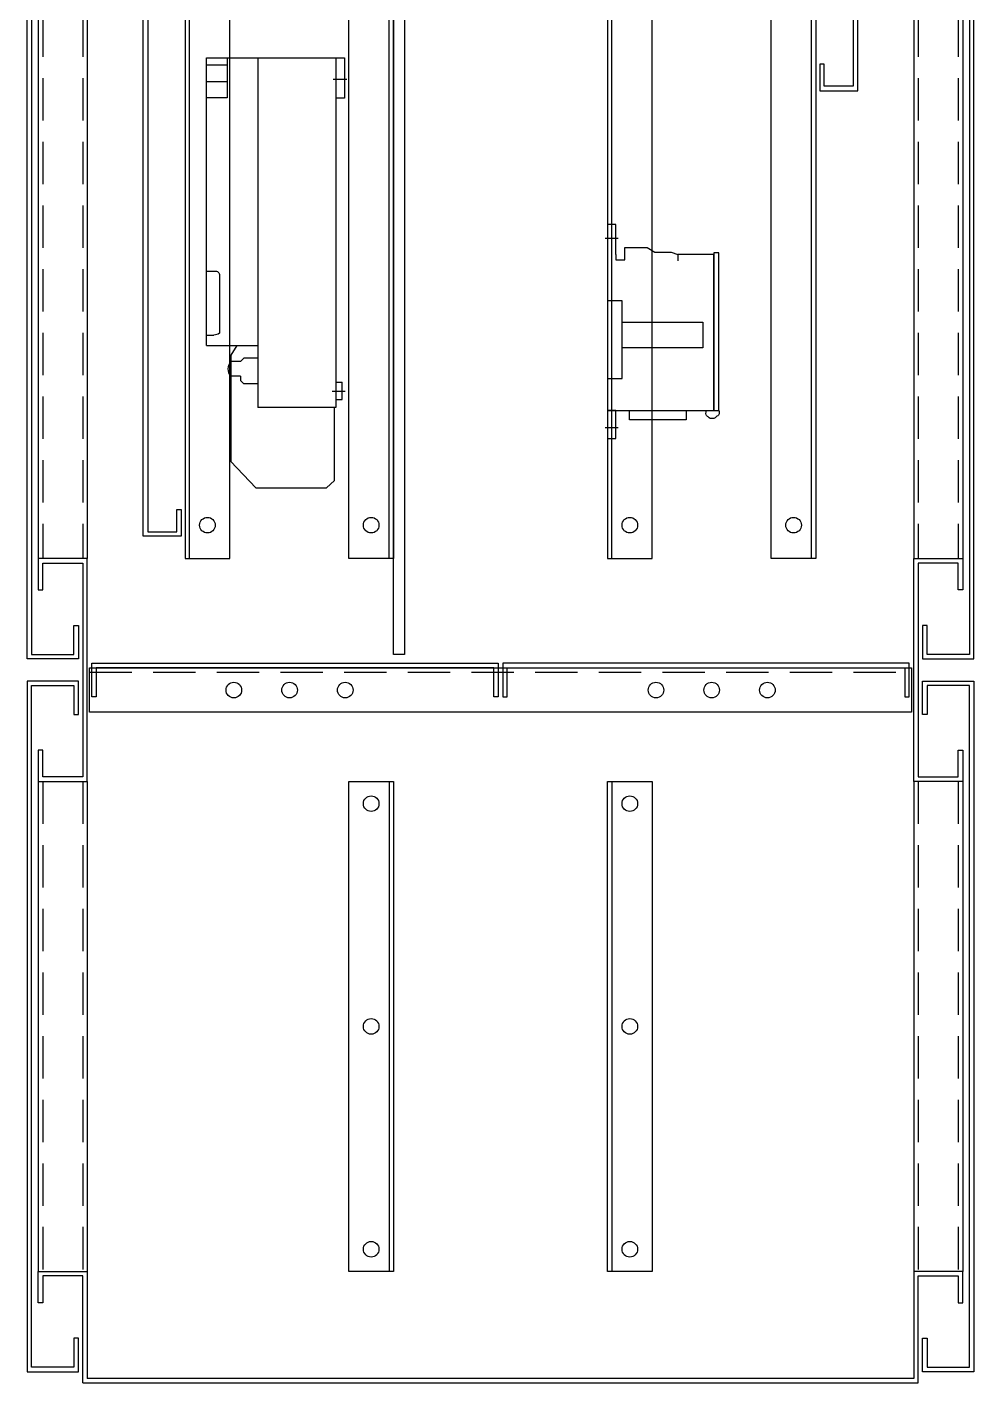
# Model space of a CAD drawing. Header units: millimetres. Extents: x -33730 to 17150, y -76829 to -27437.
# Drawn here: x -1977 to -1552, y -42210 to -41601 of the extents above; entities that cross this region are included whole.
import ezdxf

# ---------------------------------------------------------------- set-up
doc = ezdxf.new("R2010")
doc.units = ezdxf.units.MM
doc.header["$LTSCALE"] = 3
doc.linetypes.add('ACAD_ISO04W100', pattern=[30, 24, -3, 0, -3])
doc.linetypes.add('HIDDEN', pattern=[9.525, 6.35, -3.175])
for name, color, linetype in [('@.VISIBLE', 7, 'Continuous'), ('centerline', 6, 'ACAD_ISO04W100'), ('dim', 7, 'Continuous'), ('equipments', 2, 'Continuous')]:
    doc.layers.add(name, color=color, linetype=linetype)

# ---------------------------------------------------------------- blocks, each defined once
blk = doc.blocks.new('A$C738e0ed5')
at = {"color": 5, "ltscale": 20}
for p, q in [((0, 89.91), (5.71, 89.91)), ((0, 4.91), (5.71, 4.91))]:
    blk.add_line(p, q, dxfattribs=at)
at = {"ltscale": 20}
for points in [[(4.75, 82.62), (4.75, 96), (1, 96), (1, 82.62)], [(4.75, 82.62), (4.75, 80.21), (8.81, 80.21), (8.81, 85.79), (18.8, 85.79), (22.28, 83.68), (29.54, 83.68), (32.52, 82.62), (32.52, 79.71)], [(1, 82.62), (1, 82.62), (1, 12.62), (48.64, 12.62), (48.64, 82.62), (32.52, 82.62)]]:
    blk.add_lwpolyline(points, dxfattribs=at)
for points in [[(51, 83.4), (48.64, 83.4), (48.64, 12.62), (51, 12.62)], [(1, 26.86), (7.53, 26.86), (7.53, 61.77), (1, 61.77)], [(43.8, 40.68), (7.53, 40.68), (7.53, 52.23), (43.8, 52.23)], [(1, 0), (4.71, 0), (4.71, 12.62), (1, 12.62)], [(10.92, 12.62), (36.24, 12.62), (36.24, 8.45), (10.92, 8.45)]]:
    blk.add_lwpolyline(points, close=True, dxfattribs=at)
blk.add_spline([(51, 12.62), (51, 10.75), (49.76, 9.73), (48.76, 8.96), (47.95, 8.96), (47.03, 8.96), (46.14, 9.69), (45.22, 10.57), (45.22, 11.86), (45.22, 12.62)], degree=3, dxfattribs=at)
blk = doc.blocks.new('CE-38 Side')
at = {"layer": 'centerline'}
for p, q in [((-1.04, -9.79), (5.06, -9.79)), ((-0.37, -149.79), (5.55, -149.79))]:
    blk.add_line(p, q, dxfattribs=at)
at = {"layer": 'equipments'}
for p, q in [((0, 0), (0, -18.12)), ((62, 0), (0, 0)), ((3.87, 0), (3.87, -157)), ((38.73, -157), (38.73, 0)), ((52.66, 0), (52.66, -17.93)), ((62, -129.08), (62, 0)), ((62, -3.17), (52.66, -3.17)), ((62, -10.67), (52.66, -10.67)), ((0, -18.12), (3.87, -18.12)), ((52.66, -17.93), (62, -17.93)), ((62, -95.77), (58.17, -95.77)), ((56.1, -97.43), (56.1, -123.6)), ((62, -124.44), (58.64, -124.44)), ((62, -129.08), (38.73, -129.08)), ((48.29, -129.08), (50.99, -133.52)), ((50.99, -133.52), (50.99, -181.16)), ((38.73, -134.75), (45.24, -134.75)), ((45.24, -134.75), (46.73, -136.36)), ((46.73, -136.36), (50.99, -136.36)), ((3.87, -145.6), (0.96, -145.6)), ((0.96, -153.4), (0.96, -145.6)), ((45.24, -146.39), (46.73, -144.78)), ((46.73, -142.93), (50.99, -142.93)), ((46.73, -142.93), (46.73, -144.78)), ((38.73, -146.39), (45.24, -146.39)), ((3.87, -153.4), (0.96, -153.4)), ((3.87, -157), (38.83, -157)), ((4.5, -189.7), (4.5, -157)), ((50.99, -181.16), (39.73, -193)), ((8.13, -193), (4.5, -189.7)), ((39.73, -193), (8.13, -193))]:
    blk.add_line(p, q, dxfattribs=at)
for centre, radius, start, end in [((57.89, -97.53), 1.79, 81.097, 183.2065), ((58.48, -120.68), 3.77, 230.84027, 272.31992), ((46.87, -139.65), 5.27, 321.42219, 38.57781)]:
    blk.add_arc(centre, radius, start, end, dxfattribs=at)

msp = doc.modelspace()

# ---------------------------------------------------------------- linework, layer by layer
at = {"layer": '@.VISIBLE', "color": 252}
for p, q in [((-1972.33, -41109.55), (-1972.33, -41839.55)), ((-1950.33, -41109.55), (-1950.33, -41839.55)), ((-1579.33, -41109.55), (-1579.33, -41839.55)), ((-1557.33, -41109.55), (-1557.33, -41839.55)), ((-1972.33, -41939.55), (-1972.33, -42159.55)), ((-1950.33, -41939.55), (-1950.33, -42159.55)), ((-1579.33, -41939.55), (-1579.33, -42159.55)), ((-1557.33, -41939.55), (-1557.33, -42159.55))]:
    msp.add_line(p, q, dxfattribs=at)
at = {"layer": '@.VISIBLE', "color": 252, "linetype": 'HIDDEN'}
for p, q in [((-1970.33, -41109.55), (-1970.33, -41839.55)), ((-1952.33, -41109.55), (-1952.33, -41839.55)), ((-1577.33, -41109.55), (-1577.33, -41839.55)), ((-1559.33, -41109.55), (-1559.33, -41839.55)), ((-1970.33, -41939.55), (-1970.33, -42159.55)), ((-1952.33, -41939.55), (-1952.33, -42159.55)), ((-1577.33, -41939.55), (-1577.33, -42159.55)), ((-1559.33, -41939.55), (-1559.33, -42159.55))]:
    msp.add_line(p, q, dxfattribs=at)
at = {"layer": '@.VISIBLE', "color": 2}
for p, q in [((-1904.38, -41839.55), (-1904.38, -41109.55)), ((-1625.28, -41839.55), (-1625.28, -41109.55))]:
    msp.add_line(p, q, dxfattribs=at)
at = {"layer": '@.VISIBLE', "color": 151}
for p, q in [((-1814.88, -41839.55), (-1814.88, -41109.55)), ((-1714.78, -41839.55), (-1714.78, -41109.55)), ((-1814.88, -41939.55), (-1814.88, -42159.55)), ((-1714.78, -41939.55), (-1714.78, -42159.55))]:
    msp.add_line(p, q, dxfattribs=at)
at = {"layer": '@.VISIBLE', "color": 6, "linetype": 'HIDDEN'}
msp.add_line((-1949.33, -41890.55), (-1580.33, -41890.55), dxfattribs=at)
at = {"layer": '@.VISIBLE'}
for p, q in [((-1952.33, -42209.55), (-1577.33, -42209.55)), ((-1579.33, -42207.55), (-1950.33, -42207.55))]:
    msp.add_line(p, q, dxfattribs=at)
at = {"layer": '@.VISIBLE', "color": 4}
for points in [[(-1956.33, -41074.55), (-1956.33, -41061.55), (-1975.33, -41061.55), (-1975.33, -41882.55), (-1956.33, -41882.55), (-1956.33, -41869.55), (-1954.33, -41869.55), (-1954.33, -41884.55), (-1977.33, -41884.55), (-1977.33, -41059.55), (-1954.33, -41059.55), (-1954.33, -41074.55)], [(-1573.33, -41074.55), (-1573.33, -41061.55), (-1554.33, -41061.55), (-1554.33, -41882.55), (-1573.33, -41882.55), (-1573.33, -41869.55), (-1575.33, -41869.55), (-1575.33, -41884.55), (-1552.33, -41884.55), (-1552.33, -41059.55), (-1575.33, -41059.55), (-1575.33, -41074.55)], [(-1908.18, -41817.55), (-1908.18, -41829.55), (-1925.18, -41829.55), (-1925.18, -41119.55), (-1908.18, -41119.55), (-1908.18, -41131.55), (-1910.18, -41131.55), (-1910.18, -41121.55), (-1923.18, -41121.55), (-1923.18, -41827.55), (-1910.18, -41827.55), (-1910.18, -41817.55)], [(-1621.48, -41617.55), (-1621.48, -41629.55), (-1604.48, -41629.55), (-1604.48, -41119.55), (-1621.48, -41119.55), (-1621.48, -41131.55), (-1619.48, -41131.55), (-1619.48, -41121.55), (-1606.48, -41121.55), (-1606.48, -41627.55), (-1619.48, -41627.55), (-1619.48, -41617.55)], [(-1954.33, -41909.55), (-1954.33, -41894.55), (-1977.33, -41894.55), (-1977.33, -42204.55), (-1954.33, -42204.55), (-1954.33, -42189.55), (-1956.33, -42189.55), (-1956.33, -42202.55), (-1975.33, -42202.55), (-1975.33, -41896.55), (-1956.33, -41896.55), (-1956.33, -41909.55)], [(-1575.33, -41909.55), (-1575.33, -41894.55), (-1552.33, -41894.55), (-1552.33, -42204.55), (-1575.33, -42204.55), (-1575.33, -42189.55), (-1573.33, -42189.55), (-1573.33, -42202.55), (-1554.33, -42202.55), (-1554.33, -41896.55), (-1573.33, -41896.55), (-1573.33, -41909.55)]]:
    msp.add_lwpolyline(points, close=True, dxfattribs=at)
at = {"layer": '@.VISIBLE', "color": 2}
for points in [[(-1886.38, -41109.55), (-1906.38, -41109.55), (-1906.38, -41839.55), (-1886.38, -41839.55)], [(-1643.28, -41109.55), (-1623.28, -41109.55), (-1623.28, -41839.55), (-1643.28, -41839.55)], [(-1812.88, -41476.55), (-1807.88, -41476.55), (-1807.88, -41882.55), (-1812.88, -41882.55)]]:
    msp.add_lwpolyline(points, close=True, dxfattribs=at)
at = {"layer": '@.VISIBLE', "color": 151}
for points in [[(-1832.88, -41109.55), (-1812.88, -41109.55), (-1812.88, -41839.55), (-1832.88, -41839.55)], [(-1696.78, -41109.55), (-1716.78, -41109.55), (-1716.78, -41839.55), (-1696.78, -41839.55)], [(-1832.88, -41939.55), (-1812.88, -41939.55), (-1812.88, -42159.55), (-1832.88, -42159.55)], [(-1716.78, -41939.55), (-1696.78, -41939.55), (-1696.78, -42159.55), (-1716.78, -42159.55)]]:
    msp.add_lwpolyline(points, close=True, dxfattribs=at)
at = {"layer": '@.VISIBLE'}
for points in [[(-1950.33, -41939.55), (-1950.33, -41839.55), (-1972.33, -41839.55), (-1972.33, -41853.55), (-1970.33, -41853.55), (-1970.33, -41841.55), (-1952.33, -41841.55), (-1952.33, -41937.55), (-1970.33, -41937.55), (-1970.33, -41925.55), (-1972.33, -41925.55), (-1972.33, -41939.55)], [(-1579.33, -41939.55), (-1579.33, -41839.55), (-1557.33, -41839.55), (-1557.33, -41853.55), (-1559.33, -41853.55), (-1559.33, -41841.55), (-1577.33, -41841.55), (-1577.33, -41937.55), (-1559.33, -41937.55), (-1559.33, -41925.55), (-1557.33, -41925.55), (-1557.33, -41939.55)]]:
    msp.add_lwpolyline(points, close=True, dxfattribs=at)
at = {"layer": '@.VISIBLE', "color": 3}
for points in [[(-1948.33, -41901.55), (-1948.33, -41886.55), (-1765.83, -41886.55), (-1765.83, -41901.55), (-1767.83, -41901.55), (-1767.83, -41888.55), (-1946.33, -41888.55), (-1946.33, -41901.55)], [(-1581.33, -41901.55), (-1581.33, -41886.55), (-1763.83, -41886.55), (-1763.83, -41901.55), (-1761.83, -41901.55), (-1761.83, -41888.55), (-1583.33, -41888.55), (-1583.33, -41901.55)]]:
    msp.add_lwpolyline(points, close=True, dxfattribs=at)
at = {"layer": '@.VISIBLE', "color": 6}
msp.add_lwpolyline([(-1949.33, -41888.55), (-1580.33, -41888.55), (-1580.33, -41908.55), (-1949.33, -41908.55)], close=True, dxfattribs=at)
at = {"layer": '@.VISIBLE'}
for points in [[(-1952.33, -42209.55), (-1952.33, -42161.55), (-1970.33, -42161.55), (-1970.33, -42173.55), (-1972.33, -42173.55), (-1972.33, -42159.55), (-1950.33, -42159.55), (-1950.33, -42207.55)], [(-1577.33, -42209.55), (-1577.33, -42161.55), (-1559.33, -42161.55), (-1559.33, -42173.55), (-1557.33, -42173.55), (-1557.33, -42159.55), (-1579.33, -42159.55), (-1579.33, -42207.55)]]:
    msp.add_lwpolyline(points, dxfattribs=at)
at = {"layer": '@.VISIBLE', "color": 2}
for centre in [(-1896.38, -41824.55), (-1633.28, -41824.55)]:
    msp.add_circle(centre, 3.5, dxfattribs=at)
at = {"layer": '@.VISIBLE', "color": 151}
for centre in [(-1822.88, -41824.55), (-1706.78, -41824.55), (-1822.88, -41949.55), (-1706.78, -41949.55), (-1822.88, -42049.55), (-1706.78, -42049.55), (-1822.88, -42149.55), (-1706.78, -42149.55)]:
    msp.add_circle(centre, 3.5, dxfattribs=at)
at = {"layer": '@.VISIBLE', "color": 6}
for centre in [(-1884.53, -41898.55), (-1859.53, -41898.55), (-1834.53, -41898.55), (-1695.03, -41898.55), (-1670.03, -41898.55), (-1645.03, -41898.55)]:
    msp.add_circle(centre, 3.5, dxfattribs=at)

# ---------------------------------------------------------------- block references
at = {"layer": '@.VISIBLE'}
msp.add_blockref('A$C738e0ed5', (-1717.78, -41785.64), dxfattribs=at)
at = {"layer": 'dim', "xscale": -1}
msp.add_blockref('CE-38 Side', (-1834.88, -41614.76), dxfattribs=at)

doc.saveas('drawing.dxf')
